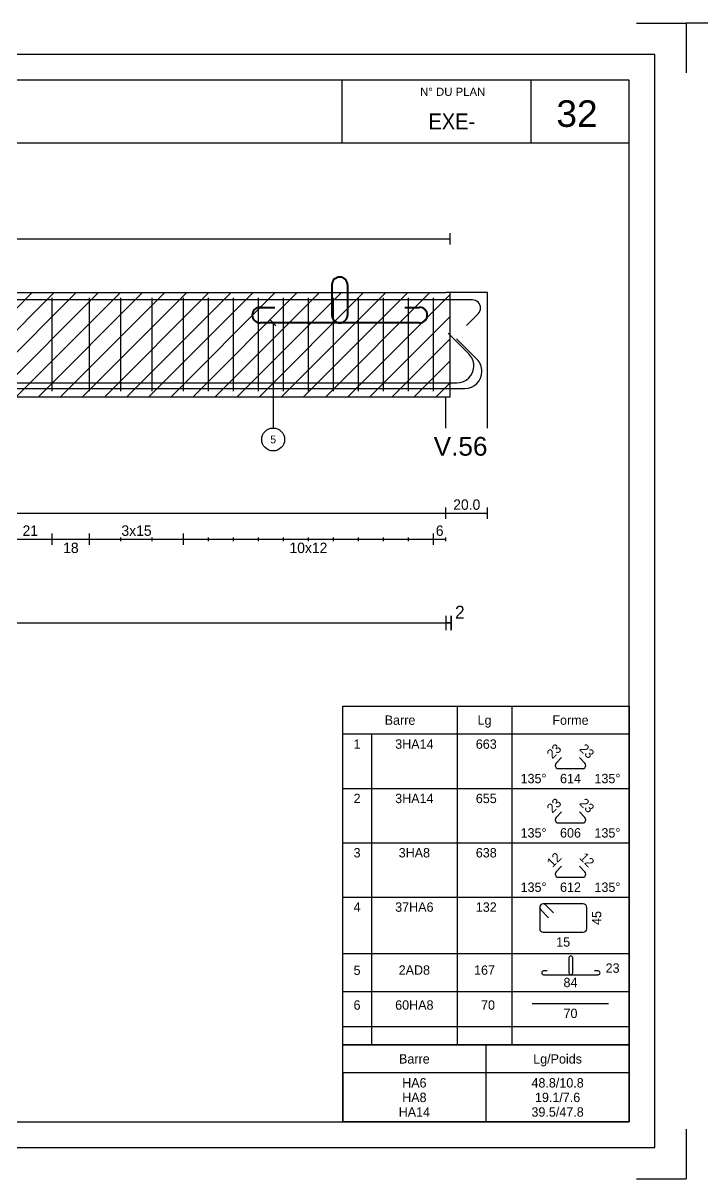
# Model space of a CAD drawing. Extents: x -12912 to 27386, y 1818 to 8189.
# Drawn here: x 24326 to 24652, y 3431 to 3986 of the extents above; entities that cross this region are included whole.
import ezdxf
from ezdxf.enums import TextEntityAlignment as Align

# ---------------------------------------------------------------- set-up
doc = ezdxf.new("R2010")
doc.units = 0
doc.header["$MEASUREMENT"] = 0
doc.linetypes.add('CONTINUE', pattern=[0])
doc.layers.get('0').update_dxf_attribs({"linetype": 'CONTINUOUS'})
for name, color, linetype in [('1', 7, 'CONTINUOUS'), ('173', 7, 'CONTINUOUS'), ('5', 7, 'CONTINUOUS'), ('6', 7, 'CONTINUOUS'), ('7', 7, 'CONTINUOUS'), ('GO-CARTOUCHE', 7, 'CONTINUOUS'), ('GO-TEXTE', 9, 'CONTINUOUS'), ('PYC-HACHURE', 7, 'CONTINUOUS'), ('RDC COFFRAGE', 7, 'CONTINUOUS')]:
    doc.layers.add(name, color=color, linetype=linetype)
doc.layers.add('PYC- HACHURES', color=7, linetype='CONTINUOUS', lineweight=18)
doc.styles.add('ARIAL', font='ARIAL.TTF')
doc.styles.add('TEXTEBA', font='ARIAL.TTF')

# ---------------------------------------------------------------- blocks, each defined once
blk = doc.blocks.new('A$C25E25F4E')
at = {"layer": 'RDC COFFRAGE', "color": 5, "linetype": 'CONTINUE', "lineweight": 40, "ltscale": 0.01}
for points in [[(48.51, 3.75), (48.51, 18.3)], [(52.25, 22.05), (52.25, 22.05)], [(56, 18.3), (56, 3.75)], [(14, 7.49), (21.09, 7.49)], [(83.42, 7.49), (90.51, 7.49)], [(10.25, 3.75), (10.25, 3.75)], [(94.25, 3.75), (94.25, 3.75)], [(52.25, 0), (14, 0)], [(90.51, 0), (52.25, 0)]]:
    blk.add_lwpolyline(points, dxfattribs=at)
for centre, start, end in [((52.25, 18.3), 90, 180), ((52.25, 18.3), 0, 90), ((14, 3.75), 90, 180), ((90.51, 3.75), 0, 90), ((14, 3.75), 180, 270), ((52.25, 3.75), 180, 270), ((52.25, 3.75), 270, 0), ((90.51, 3.75), 270, 0)]:
    blk.add_arc(centre, 3.75, start, end, dxfattribs=at)

msp = doc.modelspace()

# ---------------------------------------------------------------- hatches: boundary and pattern name
at = {"layer": 'PYC- HACHURES', "lineweight": 15}
h = msp.add_hatch(dxfattribs=at)
h.set_pattern_fill('ANSI31', color=104, scale=60, style=0)
h.set_pattern_definition([(45, (-5778.1856, -0.885), (-5.3033009, 5.3033009), [])])
h.paths.add_polyline_path([(24530.726, 3856.074), (24528.726, 3856.074), (23950.728, 3856.074), (23948.728, 3856.074), (23948.728, 3806.074), (23950.728, 3806.074), (24528.726, 3806.074), (24530.726, 3806.074)])

# ---------------------------------------------------------------- linework, layer by layer
for p, q in [((24620.26, 3985.504), (24644.067, 3985.504)), ((24620.26, 3985.504), (24644.067, 3985.504)), ((24644.067, 3985.504), (24644.067, 3961.697)), ((24667.874, 3985.504), (24644.067, 3985.504)), ((24644.067, 3985.504), (24644.067, 3961.697)), ((24644.067, 3985.504), (24644.067, 3961.697)), ((24644.067, 3454.311), (24644.067, 3430.504)), ((24620.26, 3430.504), (24644.067, 3430.504))]:
    msp.add_line(p, q)
at = {"layer": '1', "color": 1}
for points in [[(24539.728, 3826.722), (24529.828, 3836.621)], [(24543.628, 3824.072), (24533.728, 3833.971)], [(24542.129, 3820.924), (24542.129, 3820.924)], [(24546.029, 3818.274), (24546.029, 3818.274)], [(23941.624, 3810.074), (24537.829, 3810.074)], [(23945.524, 3812.724), (24533.929, 3812.724)]]:
    msp.add_lwpolyline(points, dxfattribs=at)
for centre, start, end in [((24533.929, 3820.924), 0, 45), ((24537.829, 3818.274), 0, 45), ((24533.929, 3820.924), 270, 0), ((24537.829, 3818.274), 270, 0)]:
    msp.add_arc(centre, 8.2, start, end, dxfattribs=at)
at = {"layer": '173', "color": 173}
for points in [[(24541.429, 3852.574), (23938.024, 3852.574)], [(24339.726, 3808.774), (24339.726, 3853.574)], [(24357.726, 3808.774), (24357.726, 3853.574)], [(24372.726, 3808.774), (24372.726, 3853.574)], [(24387.726, 3808.774), (24387.726, 3853.574)], [(24402.726, 3808.774), (24402.726, 3853.574)], [(24414.726, 3808.774), (24414.726, 3853.574)], [(24426.726, 3808.774), (24426.726, 3853.574)], [(24438.726, 3808.774), (24438.726, 3853.574)], [(24450.726, 3808.774), (24450.726, 3853.574)], [(24462.726, 3808.774), (24462.726, 3853.574)], [(24474.726, 3808.774), (24474.726, 3853.574)], [(24486.726, 3808.774), (24486.726, 3853.574)], [(24498.726, 3808.774), (24498.726, 3853.574)], [(24510.726, 3808.774), (24510.726, 3853.574)], [(24522.726, 3808.774), (24522.726, 3853.574)], [(24538.53, 3840.259), (24544.187, 3845.916)], [(24534.194, 3657.545), (24534.194, 3494.876)], [(24560.319, 3657.545), (24560.319, 3494.876)], [(24616.694, 3644.045), (24479.194, 3644.045)], [(24492.944, 3644.045), (24492.944, 3494.876)], [(24584.198, 3632.785), (24581.59, 3630.178)], [(24595.423, 3630.178), (24592.816, 3632.785)], [(24581.132, 3629.071), (24581.132, 3629.071)], [(24582.697, 3627.505), (24594.316, 3627.505)], [(24595.882, 3629.071), (24595.882, 3629.071)], [(24479.194, 3617.952), (24616.694, 3617.952)], [(24581.132, 3602.979), (24581.132, 3602.979)], [(24584.198, 3606.693), (24581.59, 3604.086)], [(24595.423, 3604.086), (24592.816, 3606.693)], [(24595.882, 3602.979), (24595.882, 3602.979)], [(24582.697, 3601.413), (24594.316, 3601.413)], [(24479.194, 3591.86), (24616.694, 3591.86)], [(24584.198, 3580.601), (24581.59, 3577.993)], [(24595.423, 3577.993), (24592.816, 3580.601)], [(24581.132, 3576.886), (24581.132, 3576.886)], [(24582.697, 3575.321), (24594.316, 3575.321)], [(24595.882, 3576.886), (24595.882, 3576.886)], [(24479.194, 3565.768), (24616.694, 3565.768)], [(24515.839, 3562.429), (24515.839, 3562.429)], [(24573.732, 3560.898), (24573.732, 3550.638)], [(24573.732, 3560.898), (24573.732, 3560.898)], [(24574.206, 3559.752), (24578.025, 3555.934)], [(24575.352, 3562.518), (24575.352, 3562.518)], [(24594.662, 3562.518), (24575.352, 3562.518)], [(24580.316, 3558.225), (24576.497, 3562.043)], [(24596.282, 3550.638), (24596.282, 3560.898)], [(24575.352, 3549.018), (24594.662, 3549.018)], [(24479.194, 3538.768), (24616.694, 3538.768)], [(24479.194, 3538.768), (24616.694, 3538.768)], [(24479.194, 3538.768), (24616.694, 3538.768)], [(24479.194, 3538.768), (24616.694, 3538.768)], [(24479.194, 3538.768), (24616.694, 3538.768)], [(24479.194, 3538.768), (24616.694, 3538.768)], [(24479.194, 3538.768), (24616.694, 3538.768)], [(24479.194, 3538.768), (24616.694, 3538.768)], [(24479.194, 3538.768), (24616.694, 3538.768)], [(24587.746, 3536.596), (24587.746, 3529.456)], [(24589.62, 3529.456), (24589.62, 3536.596)], [(24577.392, 3530.393), (24575.62, 3530.393)], [(24601.746, 3530.393), (24599.974, 3530.393)], [(24574.683, 3529.456), (24574.683, 3529.456)], [(24575.62, 3528.52), (24588.683, 3528.52)], [(24588.683, 3528.52), (24601.746, 3528.52)], [(24602.683, 3529.456), (24602.683, 3529.456)], [(24479.194, 3520.538), (24616.694, 3520.538)], [(24479.194, 3520.538), (24616.694, 3520.538)], [(24570.185, 3514.739), (24606.829, 3514.739)], [(24479.194, 3503.739), (24616.694, 3503.739)], [(24547.944, 3494.876), (24547.944, 3457.876)], [(24616.694, 3481.376), (24479.194, 3481.376)], [(24479.194, 3481.376), (24479.194, 3457.876)]]:
    msp.add_lwpolyline(points, dxfattribs=at)
for points in [[(24479.194, 3657.545), (24616.694, 3657.545), (24616.694, 3494.876), (24479.194, 3494.876), (24479.194, 3657.545)], [(24479.194, 3494.876), (24616.694, 3494.876), (24616.694, 3457.876), (24479.194, 3457.876), (24479.194, 3494.876)]]:
    msp.add_lwpolyline(points, close=True, dxfattribs=at)
for centre, radius, start, end in [((24541.429, 3848.674), 3.9, 0, 90), ((24541.429, 3848.674), 3.9, 315, 0), ((24582.697, 3629.071), 1.566, 135, 180), ((24594.316, 3629.071), 1.566, 0, 45), ((24582.697, 3629.071), 1.566, 180, 270), ((24594.316, 3629.071), 1.566, 270, 0), ((24582.697, 3602.979), 1.566, 135, 180), ((24582.697, 3602.979), 1.566, 180, 270), ((24594.316, 3602.979), 1.566, 270, 0), ((24594.316, 3602.979), 1.566, 0, 45), ((24582.697, 3576.886), 1.566, 135, 180), ((24582.697, 3576.886), 1.566, 180, 270), ((24594.316, 3576.886), 1.566, 270, 0), ((24594.316, 3576.886), 1.566, 0, 45), ((24575.352, 3560.898), 1.62, 90, 180), ((24575.352, 3560.898), 1.62, 180, 225), ((24575.352, 3560.898), 1.62, 45, 90), ((24594.662, 3560.898), 1.62, 0, 90), ((24575.352, 3550.638), 1.62, 180, 270), ((24594.662, 3550.638), 1.62, 270, 0), ((24588.683, 3536.596), 0.937, 90, 180), ((24588.683, 3536.596), 0.937, 0, 90), ((24575.62, 3529.456), 0.937, 90, 180), ((24601.746, 3529.456), 0.937, 0, 90), ((24575.62, 3529.456), 0.937, 180, 270), ((24588.683, 3529.456), 0.937, 180, 270), ((24588.683, 3529.456), 0.937, 270, 0), ((24601.746, 3529.456), 0.937, 270, 0)]:
    msp.add_arc(centre, radius, start, end, dxfattribs=at)
at = {"layer": '5', "color": 5}
msp.add_line((23948.728, 3881.919), (24530.728, 3881.919), dxfattribs=at)
for points in [[(24530.728, 3879.169), (24530.728, 3884.669)], [(24528.726, 3747.407), (24528.726, 3752.907)], [(24548.728, 3747.407), (24548.728, 3752.907)], [(23950.728, 3750.157), (24528.726, 3750.157)], [(24528.726, 3750.157), (24548.728, 3750.157)], [(24318.726, 3737.657), (24339.726, 3737.657)], [(24339.726, 3734.907), (24339.726, 3740.407)], [(24339.726, 3736.74), (24339.726, 3738.574)], [(24339.726, 3737.657), (24357.726, 3737.657)], [(24357.726, 3734.907), (24357.726, 3740.407)], [(24357.726, 3736.74), (24357.726, 3738.574)], [(24357.726, 3737.657), (24372.726, 3737.657)], [(24357.726, 3737.657), (24402.726, 3737.657)], [(24372.726, 3736.74), (24372.726, 3738.574)], [(24372.726, 3737.657), (24387.726, 3737.657)], [(24387.726, 3736.74), (24387.726, 3738.574)], [(24387.726, 3737.657), (24402.726, 3737.657)], [(24402.726, 3734.907), (24402.726, 3740.407)], [(24402.726, 3736.74), (24402.726, 3738.574)], [(24402.726, 3737.657), (24414.726, 3737.657)], [(24402.726, 3737.657), (24522.726, 3737.657)], [(24414.726, 3736.74), (24414.726, 3738.574)], [(24414.726, 3737.657), (24426.726, 3737.657)], [(24426.726, 3736.74), (24426.726, 3738.574)], [(24426.726, 3737.657), (24438.726, 3737.657)], [(24438.726, 3736.74), (24438.726, 3738.574)], [(24438.726, 3737.657), (24450.726, 3737.657)], [(24450.726, 3736.74), (24450.726, 3738.574)], [(24450.726, 3737.657), (24462.726, 3737.657)], [(24462.726, 3736.74), (24462.726, 3738.574)], [(24462.726, 3737.657), (24474.726, 3737.657)], [(24474.726, 3736.74), (24474.726, 3738.574)], [(24474.726, 3737.657), (24486.726, 3737.657)], [(24486.726, 3736.74), (24486.726, 3738.574)], [(24486.726, 3737.657), (24498.726, 3737.657)], [(24498.726, 3736.74), (24498.726, 3738.574)], [(24498.726, 3737.657), (24510.726, 3737.657)], [(24510.726, 3736.74), (24510.726, 3738.574)], [(24510.726, 3737.657), (24522.726, 3737.657)], [(24522.726, 3734.907), (24522.726, 3740.407)], [(24522.726, 3736.74), (24522.726, 3738.574)], [(24522.726, 3737.657), (24528.726, 3737.657)], [(24528.726, 3736.74), (24528.726, 3738.574)]]:
    msp.add_lwpolyline(points, dxfattribs=at)
at = {"layer": '6', "color": 6}
for points in [[(24447.135, 3840.197), (24444.484, 3842.849)], [(24445.809, 3841.523), (24445.809, 3791.074)]]:
    msp.add_lwpolyline(points, dxfattribs=at)
msp.add_circle((24445.809, 3785.574), 5.5, dxfattribs=at)
at = {"layer": '7', "color": 7}
for points in [[(23950.728, 3856.074), (24528.726, 3856.074)], [(24548.728, 3856.074), (24528.726, 3856.074)], [(24548.728, 3856.074), (24538.727, 3856.074)], [(24548.728, 3791.074), (24548.728, 3856.074)], [(23950.728, 3806.074), (24528.726, 3806.074)], [(24528.726, 3791.074), (24528.726, 3806.074)], [(24548.728, 3791.074), (24548.728, 3806.074)]]:
    msp.add_lwpolyline(points, dxfattribs=at)
at = {"layer": '7', "color": 7, "linetype": 'Continuous'}
msp.add_lwpolyline([(24528.726, 3806.074), (24530.726, 3806.074), (24530.726, 3856.074)], dxfattribs=at)
at = {"layer": 'GO-CARTOUCHE', "linetype": 'Continuous'}
for points in [[(24629.067, 3445.504), (24629.067, 3970.504), (23886.643, 3970.504), (23886.643, 3445.504)], [(24629.067, 3445.504), (24629.067, 3970.504), (23886.643, 3970.504), (23886.643, 3445.504)], [(24616.694, 3457.876), (24616.694, 3958.131), (23899.015, 3958.131), (23899.015, 3457.876)], [(24616.694, 3457.876), (24616.694, 3958.131), (23899.015, 3958.131), (23899.015, 3457.876)]]:
    msp.add_lwpolyline(points, close=True, dxfattribs=at)
at = {"layer": 'GO-TEXTE', "color": 7}
for p, q in [((24478.825, 3958.131), (24478.825, 3927.833)), ((24478.825, 3958.131), (24478.825, 3927.833)), ((24569.532, 3958.131), (24569.532, 3927.833)), ((24569.532, 3958.131), (24569.532, 3927.833)), ((24616.694, 3927.833), (23899.015, 3927.833)), ((24616.694, 3927.833), (23899.015, 3927.833))]:
    msp.add_line(p, q, dxfattribs=at)
at = {"layer": 'PYC-HACHURE'}
for points in [[(23948.106, 3697.478), (24531.215, 3697.478)], [(24528.726, 3700.9), (24528.726, 3694.055)], [(24531.215, 3697.478), (24528.726, 3697.478)], [(24531.215, 3694.055), (24531.215, 3700.9)], [(24531.215, 3700.9), (24531.215, 3694.055)]]:
    msp.add_lwpolyline(points, dxfattribs=at)

# ---------------------------------------------------------------- block references
at = {"layer": '7', "color": 7, "linetype": 'Continuous'}
msp.add_blockref('A$C25E25F4E', (24425.537, 3841.523), dxfattribs=at)

# ---------------------------------------------------------------- texts
at = {"style": 'ARIAL'}
msp.add_text('V.56', height=8.9847, dxfattribs=at).set_placement((24522.854, 3786.777), align=Align.TOP_LEFT)
at = {"layer": '173', "color": 173}
for s, p in [('Barre', (24506.694, 3650.795)), ('Lg', (24547.257, 3650.795)), ('Forme', (24588.507, 3650.795)), ('Barre', (24513.569, 3488.126)), ('Lg/Poids', (24582.319, 3488.126))]:
    msp.add_text(s, height=4.5, dxfattribs=at).set_placement(p, align=Align.MIDDLE_CENTER)
for s, p in [('1', (24486.069, 3641.545)), ('3HA14', (24513.569, 3641.545)), (' 663', (24547.257, 3641.545)), ('614', (24588.507, 3625.005)), ('2', (24486.069, 3615.452)), ('3HA14', (24513.569, 3615.452)), (' 655', (24547.257, 3615.452)), ('606', (24588.507, 3598.913)), ('3', (24486.069, 3589.36)), ('3HA8', (24513.569, 3589.36)), (' 638', (24547.257, 3589.36)), ('612', (24588.507, 3572.821)), ('4', (24486.069, 3563.268)), ('37HA6', (24513.569, 3563.268)), (' 132', (24547.257, 3563.268)), ('15', (24585.007, 3546.518)), ('5', (24486.069, 3532.929)), ('2AD8', (24513.569, 3533.038)), ('167', (24547.257, 3533.038)), ('23', (24608.715, 3533.975)), ('84', (24588.507, 3527.06)), ('6', (24486.069, 3516.239)), ('60HA8', (24513.569, 3516.239)), ('  70', (24547.257, 3516.239)), ('70', (24588.507, 3512.239)), ('HA6', (24513.569, 3478.876)), ('48.8/10.8', (24582.319, 3478.876)), ('HA8', (24513.569, 3471.876)), ('19.1/7.6', (24582.319, 3471.876)), ('HA14', (24513.569, 3464.876)), ('39.5/47.8', (24582.319, 3464.876))]:
    msp.add_text(s, height=4.5, dxfattribs=at).set_placement(p, align=Align.TOP_CENTER)
for s, p in [('23', (24579.823, 3631.946)), ('23', (24579.823, 3605.853)), ('12', (24579.823, 3579.761))]:
    msp.add_text(s, height=4.5, rotation=45, dxfattribs=at).set_placement(p)
for s, p in [('23', (24597.191, 3631.946)), ('23', (24597.191, 3605.853)), ('12', (24597.191, 3579.761))]:
    msp.add_text(s, height=4.5, rotation=315, dxfattribs=at).set_placement(p, align=Align.RIGHT)
for p in [(24577.007, 3625.005), (24577.007, 3598.913), (24577.007, 3572.821)]:
    msp.add_text('135°', height=4.5, dxfattribs=at).set_placement(p, align=Align.TOP_RIGHT)
for p in [(24600.007, 3625.005), (24600.007, 3598.913), (24600.007, 3572.821)]:
    msp.add_text('135°', height=4.5, dxfattribs=at).set_placement(p, align=Align.TOP_LEFT)
msp.add_text('45', height=4.5, rotation=90, dxfattribs=at).set_placement((24598.782, 3555.768), align=Align.TOP_CENTER)
at = {"layer": '5', "color": 5}
for s, p in [('20.0', (24538.727, 3751.786)), ('21', (24329.226, 3739.286)), ('3x15', (24380.226, 3739.286)), ('6', (24525.726, 3739.286))]:
    msp.add_text(s, height=5, dxfattribs=at).set_placement(p, align=Align.CENTER)
for s, p in [('18', (24348.726, 3736.028)), ('10x12', (24462.726, 3736.028))]:
    msp.add_text(s, height=5, dxfattribs=at).set_placement(p, align=Align.TOP_CENTER)
at = {"layer": '6', "color": 6}
msp.add_text('5', height=3.75, dxfattribs=at).set_placement((24445.809, 3785.574), align=Align.MIDDLE_CENTER)
at = {"layer": 'GO-CARTOUCHE', "color": 2, "style": 'TEXTEBA'}
msp.add_text('32', height=12.7487, dxfattribs=at).set_placement((24581.735, 3935.679))
at = {"layer": 'GO-CARTOUCHE', "color": 2, "style": 'TEXTEBA', "width": 0.9}
msp.add_text('EXE-', height=7.6364, dxfattribs=at).set_placement((24531.542, 3934.48), align=Align.CENTER)
at = {"layer": 'GO-TEXTE', "style": 'TEXTEBA'}
msp.add_text('N° DU PLAN', height=3.9043, dxfattribs=at).set_placement((24531.976, 3950.569), align=Align.CENTER)
msp.add_text('N° DU PLAN', height=3.9043, dxfattribs=at).set_placement((24531.976, 3950.569), align=Align.CENTER)
at = {"layer": 'PYC-HACHURE'}
msp.add_text('2', height=6.222, dxfattribs=at).set_placement((24535.394, 3699.513), align=Align.CENTER)

doc.saveas('drawing.dxf')
